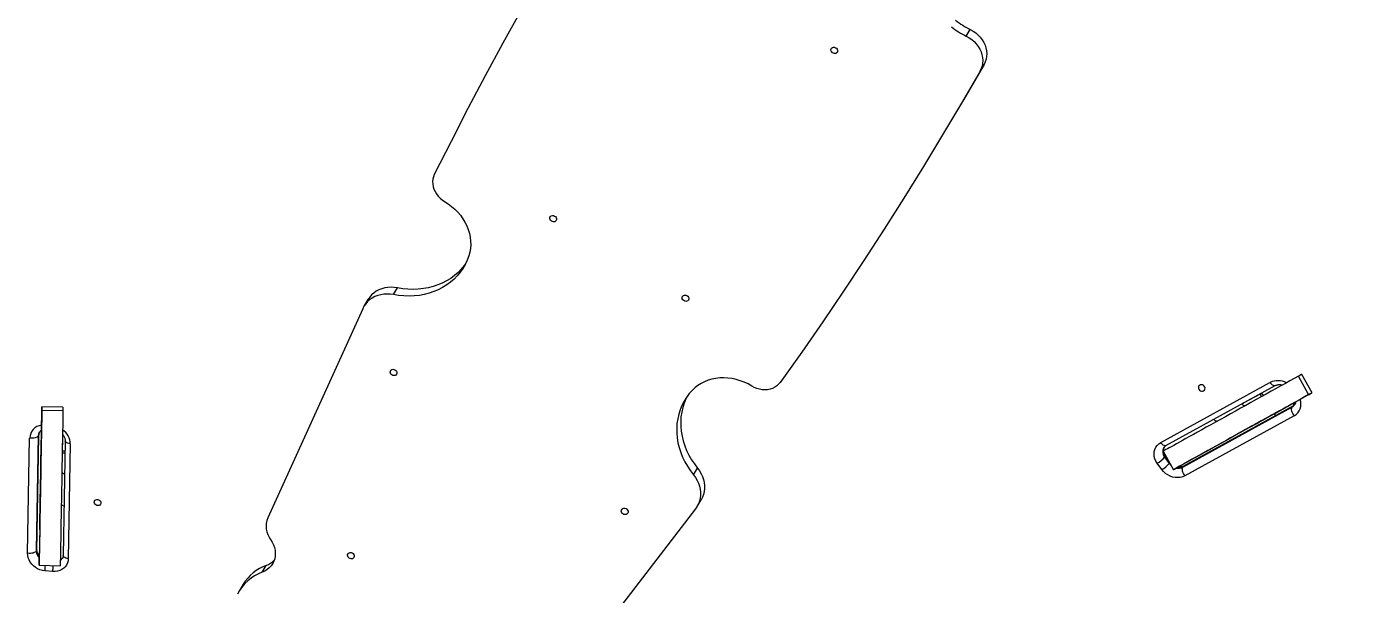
# Model space of a CAD drawing. Header units: millimetres. Extents: x -7098 to 6497, y -6127 to 5201.
# Drawn here: x -1908 to -568, y -789 to -225 of the extents above; entities that cross this region are included whole.
import ezdxf

# ---------------------------------------------------------------- set-up
doc = ezdxf.new("R2010")
doc.units = ezdxf.units.MM
doc.layers.add('DIKOM_ОБЪЕКТ', color=7, linetype='Continuous')
doc.layers.add('DIKOM_РАЗМЕР_ЗОНА', color=7, linetype='Continuous')
doc.styles.add('style1', font='arial.ttf', dxfattribs={"width": 0.8})
doc.dimstyles.new('1-50', dxfattribs={"dimtxt": 300, "dimasz": 200, "dimexe": 100, "dimexo": 0, "dimgap": 100, "dimtad": 1, "dimdec": 0, "dimtxsty": 'style1', "dimcen": 0, "dimclrd": 7, "dimclre": 7, "dimadec": 1, "dimazin": 2, "dimtfac": 1, "dimtdec": 0, "dimtmove": 1, "dimatfit": 3, "dimfxl": 0, "dimlwd": 25, "dimlwe": 18, "dimarcsym": 0})

# ---------------------------------------------------------------- blocks, each defined once
blk = doc.blocks.new('*D19')
at = {"layer": 'Defpoints', "color": 0, "transparency": 16777216}
for p in [(-3422.4, 1730.2), (4498.5, 1730.2), (-3422.4, -5447.2)]:
    blk.add_point(p, dxfattribs=at)
at = {"layer": 'DIKOM_РАЗМЕР_ЗОНА', "color": 7, "lineweight": 18, "transparency": 16777216}
for p, q in [((-3422.4, 1730.2), (-3422.4, -5547.2)), ((4498.5, 1730.2), (4498.5, -5547.2))]:
    blk.add_line(p, q, dxfattribs=at)
at = {"layer": 'DIKOM_РАЗМЕР_ЗОНА', "color": 7, "lineweight": 25, "transparency": 16777216}
blk.add_line((4298.5, -5447.2), (-3222.4, -5447.2), dxfattribs=at)
at = {"layer": 'DIKOM_РАЗМЕР_ЗОНА', "color": 7, "transparency": 16777216}
for points in [[(-3222.4, -5413.9), (-3222.4, -5480.6), (-3422.4, -5447.2)], [(4298.5, -5413.9), (4298.5, -5480.6), (4498.5, -5447.2)]]:
    blk.add_solid(points, dxfattribs=at)
at = {"layer": 'DIKOM_РАЗМЕР_ЗОНА', "color": 0, "transparency": 16777216, "insert": (538, -5194.1), "char_height": 300, "attachment_point": 5, "style": 'style1'}
blk.add_mtext('7900', dxfattribs=at)
blk = doc.blocks.new('*D20')
at = {"layer": 'Defpoints', "color": 0, "transparency": 16777216}
for p in [(-612, 3700.6), (-5926, -2746.5), (-167.8, -2746.5)]:
    blk.add_point(p, dxfattribs=at)
at = {"layer": 'DIKOM_РАЗМЕР_ЗОНА', "color": 7, "lineweight": 18, "transparency": 16777216}
for p, q in [((-612, 3700.6), (-6026, 3700.6)), ((-167.8, -2746.5), (-6026, -2746.5))]:
    blk.add_line(p, q, dxfattribs=at)
at = {"layer": 'DIKOM_РАЗМЕР_ЗОНА', "color": 7, "lineweight": 25, "transparency": 16777216}
blk.add_line((-5926, 3500.6), (-5926, -2546.5), dxfattribs=at)
at = {"layer": 'DIKOM_РАЗМЕР_ЗОНА', "color": 7, "transparency": 16777216}
for points in [[(-5959.3, 3500.6), (-5892.7, 3500.6), (-5926, 3700.6)], [(-5959.3, -2546.5), (-5892.7, -2546.5), (-5926, -2746.5)]]:
    blk.add_solid(points, dxfattribs=at)
at = {"layer": 'DIKOM_РАЗМЕР_ЗОНА', "color": 0, "transparency": 16777216, "insert": (-6179.2, 477), "char_height": 300, "attachment_point": 5, "rotation": 90, "style": 'style1'}
blk.add_mtext('6450', dxfattribs=at)
blk = doc.blocks.new('*D18')
at = {"layer": 'Defpoints', "color": 0, "transparency": 16777216}
for p in [(-621.7, 5200.6), (-6648, -4870.8), (-133.4, -4870.8)]:
    blk.add_point(p, dxfattribs=at)
at = {"layer": 'DIKOM_РАЗМЕР_ЗОНА', "color": 7, "lineweight": 18, "transparency": 16777216}
for p, q in [((-621.7, 5200.6), (-6748, 5200.6)), ((-133.4, -4870.8), (-6748, -4870.8))]:
    blk.add_line(p, q, dxfattribs=at)
at = {"layer": 'DIKOM_РАЗМЕР_ЗОНА', "color": 7, "lineweight": 25, "transparency": 16777216}
blk.add_line((-6648, 5000.6), (-6648, -4670.8), dxfattribs=at)
at = {"layer": 'DIKOM_РАЗМЕР_ЗОНА', "color": 7, "transparency": 16777216}
for points in [[(-6681.3, 5000.6), (-6614.7, 5000.6), (-6648, 5200.6)], [(-6681.3, -4670.8), (-6614.7, -4670.8), (-6648, -4870.8)]]:
    blk.add_solid(points, dxfattribs=at)
at = {"layer": 'DIKOM_РАЗМЕР_ЗОНА', "color": 0, "transparency": 16777216, "insert": (-6901.2, 458.3), "char_height": 300, "attachment_point": 5, "rotation": 90, "style": 'style1'}
blk.add_mtext('10100', dxfattribs=at)
blk = doc.blocks.new('*D17')
at = {"layer": 'Defpoints', "color": 0, "transparency": 16777216}
for p in [(-5422.4, 1752.1), (6497.5, 1509.8), (-5422.4, -6026.7)]:
    blk.add_point(p, dxfattribs=at)
at = {"layer": 'DIKOM_РАЗМЕР_ЗОНА', "color": 7, "lineweight": 18, "transparency": 16777216}
for p, q in [((-5422.4, 1752.1), (-5422.4, -6126.7)), ((6497.5, 1509.8), (6497.5, -6126.7))]:
    blk.add_line(p, q, dxfattribs=at)
at = {"layer": 'DIKOM_РАЗМЕР_ЗОНА', "color": 7, "lineweight": 25, "transparency": 16777216}
blk.add_line((6297.5, -6026.7), (-5222.4, -6026.7), dxfattribs=at)
at = {"layer": 'DIKOM_РАЗМЕР_ЗОНА', "color": 7, "transparency": 16777216}
for points in [[(-5222.4, -5993.4), (-5222.4, -6060.1), (-5422.4, -6026.7)], [(6297.5, -5993.4), (6297.5, -6060.1), (6497.5, -6026.7)]]:
    blk.add_solid(points, dxfattribs=at)
at = {"layer": 'DIKOM_РАЗМЕР_ЗОНА', "color": 0, "transparency": 16777216, "insert": (537.5, -5773.6), "char_height": 300, "attachment_point": 5, "style": 'style1'}
blk.add_mtext('11900', dxfattribs=at)

msp = doc.modelspace()

# ---------------------------------------------------------------- linework, layer by layer
at = {"layer": 'DIKOM_ОБЪЕКТ', "color": 7, "linetype": 'Continuous', "lineweight": 15}
for p, q in [((-972.9, -234.2), (-968.9, -227.5)), ((-959.1, -268.9), (-955.1, -262.2)), ((-998.2, -335.6), (-994.2, -328.9)), ((-1543, -491.3), (-1539, -484.6)), ((-1573.6, -505.3), (-1668.1, -713.4)), ((-1568.4, -496.2), (-1572.4, -502.9)), ((-632.1, -590.8), (-642.2, -572.4)), ((-628.7, -589), (-638.9, -570.6)), ((-779.3, -638.5), (-670.6, -578.8)), ((-774.1, -641.5), (-665.3, -581.8)), ((-677.1, -591.8), (-678.6, -589.2)), ((-1871.9, -603.2), (-1892.9, -602.9)), ((-648.5, -602.8), (-757.2, -662.5)), ((-647.8, -602.2), (-756.6, -661.9)), ((-680.4, -590.2), (-696.6, -599.1)), ((-678.9, -592.8), (-680.4, -590.2)), ((-666.1, -609.8), (-647.7, -599.6)), ((-645, -598), (-651.4, -601.5)), ((-651.4, -601.5), (-651.4, -601.5)), ((-649.1, -600.3), (-633.1, -591.4)), ((-648.5, -602.8), (-648.7, -603.2)), ((-647.7, -599.6), (-645.1, -598.2)), ((-647.7, -599.6), (-647.7, -599.6)), ((-1893.3, -625.6), (-1893, -607.9)), ((-1872, -607), (-1893, -606.7)), ((-757.5, -663), (-648.7, -603.2)), ((-646.6, -611.9), (-755.3, -671.6)), ((-666.1, -609.8), (-666.1, -609.8)), ((-1893.3, -626.1), (-1893.4, -628.5)), ((-1907.1, -748.6), (-1905.1, -634)), ((-1896.4, -631.9), (-1898.4, -746.5)), ((-1898.2, -746), (-1896.2, -631.4)), ((-1897.9, -745.2), (-1895.9, -630.6)), ((-1896.2, -631.4), (-1896.4, -631.9)), ((-1872.3, -630.3), (-1872.6, -646.9)), ((-1869.7, -636.6), (-1871.7, -750.7)), ((-1864.6, -639.8), (-1866.6, -754)), ((-1869.9, -647), (-1872.7, -646.9)), ((-1869.9, -649), (-1872.7, -649)), ((-776.9, -647.1), (-766.7, -665.5)), ((-775.2, -652.6), (-775.5, -653)), ((-775.5, -653), (-770.9, -659.3)), ((-770.7, -658.9), (-775.2, -652.6)), ((-772.7, -654.6), (-775, -651.5)), ((-1244.4, -670.7), (-1240.4, -664)), ((-778.2, -665.4), (-782.8, -659.1)), ((-770.7, -658.9), (-770.9, -659.3)), ((-770.7, -658.9), (-770.5, -658.6)), ((-769.7, -660), (-770.7, -658.9)), ((-763.1, -663.5), (-760.5, -662)), ((-757.2, -662.5), (-757.5, -663)), ((-1240.8, -702.1), (-1236.8, -695.4)), ((-1873.5, -700.4), (-1873.6, -700.4)), ((-1873.5, -699.8), (-1873.5, -700.4)), ((-1873.5, -700.4), (-1873.1, -700.4)), ((-1242.3, -704.3), (-1381.7, -885.5)), ((-1898.4, -746.5), (-1898.2, -746)), ((-1895.7, -760.6), (-1874.7, -761)), ((-1895.6, -756.5), (-1895.5, -752.5)), ((-1673.6, -767.4), (-1669.6, -760.8)), ((-1882.2, -766.8), (-1890, -766.1)), ((-1692.6, -779.5), (-1696.6, -786.2))]:
    msp.add_line(p, q, dxfattribs=at)
at = {"layer": 'DIKOM_ОБЪЕКТ', "color": 7, "linetype": 'Continuous', "lineweight": 15, "flags": 128}
for points in [[(-1322.1, -50.8), (-1341.6, -82), (-1360.7, -113.5), (-1379.5, -145.1), (-1398.1, -177), (-1416.2, -209), (-1434.1, -241.2), (-1451.6, -273.6), (-1468.8, -306.2), (-1485.7, -338.9), (-1502.3, -371.8)], [(-968.9, -227.5), (-966.1, -229.1), (-963.5, -230.9), (-961.1, -233), (-958.9, -235.3), (-957.1, -237.7), (-955.5, -240.4), (-954.2, -243.1), (-953.3, -245.9), (-952.7, -248.8), (-952.5, -251.6), (-952.6, -254.4), (-953.1, -257.1), (-954, -259.8), (-955.1, -262.2)], [(-972.9, -234.2), (-970.1, -235.7), (-967.5, -237.5), (-965.1, -239.6), (-962.9, -241.9), (-961.1, -244.4), (-959.5, -247), (-958.2, -249.7), (-957.3, -252.6), (-956.7, -255.4), (-956.5, -258.3), (-956.6, -261.1), (-957.1, -263.8), (-958, -266.4), (-959.1, -268.9)], [(-1101.2, -250.1), (-1101.9, -250.8), (-1102.8, -251.3), (-1103.9, -251.4), (-1105, -251.2), (-1106, -250.7), (-1106.8, -249.9), (-1107.4, -249), (-1107.6, -247.9), (-1107.4, -246.9), (-1106.9, -246.1), (-1106.1, -245.5), (-1105.1, -245.2), (-1104, -245.2), (-1102.9, -245.6), (-1102, -246.2), (-1101.3, -247.1), (-1100.9, -248.1), (-1100.9, -249.2), (-1101.2, -250.1)], [(-955.1, -262.2), (-973.6, -294.1), (-992.4, -325.8), (-994.2, -328.9)], [(-959.1, -268.9), (-977.6, -300.7), (-996.4, -332.4), (-1015.5, -363.9), (-1034.9, -395.2), (-1054.6, -426.3), (-1074.7, -457.2), (-1095, -487.9), (-1115.7, -518.3), (-1136.7, -548.6), (-1158, -578.7)], [(-1502.3, -371.8), (-1503.2, -374.1), (-1503.7, -376.4), (-1504, -378.9), (-1503.9, -381.4), (-1503.5, -383.9), (-1502.7, -386.4), (-1501.6, -388.8), (-1500.2, -391.1), (-1498.6, -393.3), (-1496.6, -395.3), (-1494.5, -397.1), (-1492.1, -398.6)], [(-1492.1, -398.6), (-1488.6, -400.9), (-1485.2, -403.5), (-1482, -406.2), (-1479, -409.2), (-1476.4, -412.4), (-1473.9, -415.8), (-1471.8, -419.3), (-1470, -422.9), (-1468.6, -426.6), (-1467.4, -430.4), (-1466.6, -434.2), (-1466.2, -438), (-1466.1, -441.7), (-1466.4, -445.5), (-1467, -449.1), (-1467.9, -452.7)], [(-1381, -417.6), (-1381.6, -418.3), (-1382.5, -418.8), (-1383.6, -418.9), (-1384.7, -418.7), (-1385.7, -418.2), (-1386.6, -417.4), (-1387.1, -416.5), (-1387.3, -415.4), (-1387.2, -414.4), (-1386.7, -413.6), (-1385.9, -413), (-1384.8, -412.7), (-1383.7, -412.7), (-1382.7, -413.1), (-1381.7, -413.7), (-1381, -414.6), (-1380.6, -415.6), (-1380.6, -416.7), (-1381, -417.6)], [(-1467.9, -452.7), (-1469.6, -457), (-1471.5, -461.2), (-1473.9, -465.2), (-1476.5, -469), (-1479.5, -472.6), (-1482.7, -475.9), (-1486.2, -478.9), (-1490, -481.7), (-1494.1, -484.2), (-1498.4, -486.4), (-1502.8, -488.3), (-1507.5, -489.9), (-1512.3, -491.1), (-1517.2, -492), (-1522.3, -492.5), (-1527.4, -492.7), (-1532.6, -492.6), (-1537.8, -492.1), (-1543, -491.3)], [(-1471.2, -460.6), (-1472.5, -462.3), (-1475.5, -465.9), (-1478.7, -469.2), (-1482.2, -472.3), (-1486, -475.1), (-1490.1, -477.6), (-1494.4, -479.8), (-1498.8, -481.7), (-1503.5, -483.2), (-1508.3, -484.4), (-1513.2, -485.3), (-1518.3, -485.9), (-1523.4, -486.1), (-1528.6, -485.9), (-1533.8, -485.5), (-1539, -484.6)], [(-1543, -491.3), (-1546.2, -490.8), (-1549.4, -490.7), (-1552.6, -490.9), (-1555.7, -491.4), (-1558.6, -492.2), (-1561.4, -493.3), (-1564.1, -494.7), (-1566.5, -496.3), (-1568.7, -498.2), (-1570.6, -500.4), (-1572.3, -502.7), (-1573.6, -505.3)], [(-1539, -484.6), (-1542.2, -484.2), (-1545.4, -484), (-1548.6, -484.2), (-1551.7, -484.7), (-1554.6, -485.5), (-1557.4, -486.6), (-1560.1, -488), (-1562.5, -489.7), (-1564.7, -491.6), (-1566.6, -493.7), (-1568.3, -496.1), (-1568.4, -496.2)], [(-1249.4, -496.7), (-1250, -497.4), (-1250.9, -497.9), (-1252, -498), (-1253.1, -497.8), (-1254.1, -497.3), (-1255, -496.5), (-1255.5, -495.5), (-1255.7, -494.5), (-1255.6, -493.5), (-1255.1, -492.7), (-1254.3, -492), (-1253.3, -491.7), (-1252.1, -491.8), (-1251.1, -492.1), (-1250.1, -492.8), (-1249.4, -493.7), (-1249, -494.7), (-1249, -495.7), (-1249.4, -496.7)], [(-1539.8, -570.5), (-1540.5, -571.3), (-1541.4, -571.7), (-1542.5, -571.9), (-1543.6, -571.7), (-1544.6, -571.1), (-1545.5, -570.4), (-1546, -569.4), (-1546.2, -568.4), (-1546, -567.4), (-1545.5, -566.5), (-1544.7, -565.9), (-1543.7, -565.6), (-1542.6, -565.7), (-1541.5, -566), (-1540.6, -566.7), (-1539.9, -567.6), (-1539.5, -568.6), (-1539.5, -569.6), (-1539.8, -570.5)], [(-1186.4, -582.3), (-1190.1, -580.2), (-1193.9, -578.4), (-1197.9, -576.9), (-1201.9, -575.7), (-1206, -574.9), (-1210.1, -574.3), (-1214.2, -574.1), (-1218.2, -574.2), (-1222.2, -574.6), (-1226, -575.4), (-1229.8, -576.5), (-1233.3, -577.9), (-1236.7, -579.6), (-1239.9, -581.6), (-1242.8, -583.8), (-1245.5, -586.3)], [(-642.2, -572.4), (-646.4, -574.7), (-650.7, -577.1), (-655.1, -579.6), (-659.8, -582.1), (-664.5, -584.8), (-669.4, -587.5), (-674.3, -590.2), (-679.4, -593), (-684.4, -595.8), (-689.6, -598.7), (-694.7, -601.5), (-699.8, -604.4), (-705, -607.2), (-710, -610), (-715, -612.8), (-720, -615.5), (-724.8, -618.2), (-729.5, -620.8), (-734.1, -623.3), (-738.5, -625.8), (-742.7, -628.1), (-746.8, -630.4), (-750.6, -632.5), (-754.3, -634.5), (-757.7, -636.4), (-760.8, -638.2), (-763.7, -639.8), (-766.4, -641.3), (-768.8, -642.6), (-770.8, -643.7), (-772.6, -644.7), (-774.1, -645.5), (-775.3, -646.2), (-776.1, -646.6), (-776.7, -647), (-776.9, -647.1), (-776.9, -647.1)], [(-638.9, -570.6), (-639, -570.6), (-639.4, -570.8), (-640, -571.2), (-641, -571.8), (-642.2, -572.4)], [(-1245.5, -586.3), (-1248.6, -589.8), (-1251.3, -593.5), (-1253.8, -597.4), (-1255.9, -601.5), (-1257.6, -605.8), (-1259, -610.3), (-1260.1, -614.8), (-1260.8, -619.5), (-1261.1, -624.2), (-1261, -629), (-1260.6, -633.9), (-1259.8, -638.7), (-1258.6, -643.5), (-1257.1, -648.3), (-1255.2, -653), (-1253, -657.6), (-1250.4, -662.1), (-1247.5, -666.5), (-1244.4, -670.7)], [(-1158, -578.7), (-1159.6, -580.5), (-1161.4, -582.2), (-1163.4, -583.5), (-1165.7, -584.6), (-1168.1, -585.4), (-1170.6, -585.9), (-1173.3, -586.1), (-1176, -585.9), (-1178.7, -585.5), (-1181.4, -584.7), (-1183.9, -583.7), (-1186.4, -582.3)], [(-741.6, -582.4), (-741.9, -583.3), (-741.9, -584.3), (-741.5, -585.3), (-740.8, -586.2), (-739.9, -586.9), (-738.8, -587.2), (-737.7, -587.3), (-736.7, -587), (-735.9, -586.4), (-735.4, -585.5), (-735.2, -584.5), (-735.4, -583.5), (-736, -582.5), (-736.8, -581.7), (-737.8, -581.2), (-738.9, -581), (-740, -581.2), (-740.9, -581.6), (-741.6, -582.4)], [(-680.4, -590.2), (-679.5, -589.7), (-678.9, -589.3), (-678.6, -589.2), (-678.6, -589.2)], [(-665.3, -581.8), (-665.7, -581.9), (-666.4, -582), (-667.2, -581.8), (-668, -581.3), (-668.9, -580.6), (-669.7, -579.8), (-670.6, -578.8)], [(-633.1, -591.4), (-631.7, -590.6), (-630.6, -590), (-629.7, -589.5), (-629.1, -589.1), (-628.8, -589), (-628.8, -589), (-629.2, -589.2), (-629.9, -589.6), (-630.8, -590.1), (-632.1, -590.8)], [(-1893, -607.9), (-1893, -606.3), (-1893, -605), (-1892.9, -603.9), (-1892.9, -603.2), (-1892.9, -602.9), (-1892.9, -602.9), (-1892.9, -603.4), (-1892.9, -604.2), (-1893, -605.3), (-1893, -606.7)], [(-1250.9, -593), (-1251.9, -594.9), (-1253.6, -599.2), (-1255, -603.6), (-1256.1, -608.2), (-1256.8, -612.8), (-1257.1, -617.6), (-1257, -622.4), (-1256.6, -627.2), (-1255.8, -632.1), (-1254.6, -636.9), (-1253.1, -641.6), (-1251.2, -646.4), (-1249, -651), (-1246.4, -655.5), (-1243.5, -659.8), (-1240.4, -664)], [(-632.1, -590.8), (-636.2, -593.1), (-640.5, -595.5), (-645, -598), (-649.6, -600.5), (-654.3, -603.1), (-659.2, -605.8), (-664.2, -608.6), (-669.2, -611.4), (-674.3, -614.2), (-679.4, -617), (-684.5, -619.9), (-689.7, -622.7), (-694.8, -625.6), (-699.8, -628.4), (-704.8, -631.1), (-709.8, -633.9), (-714.6, -636.6), (-719.3, -639.2), (-723.9, -641.7), (-728.3, -644.1), (-732.5, -646.5), (-736.6, -648.7), (-740.5, -650.9), (-744.1, -652.9), (-747.5, -654.8), (-750.7, -656.5), (-753.6, -658.2), (-756.2, -659.6), (-758.6, -660.9), (-760.6, -662.1), (-762.4, -663.1), (-763.9, -663.9), (-765.1, -664.5), (-765.9, -665), (-766.5, -665.3), (-766.7, -665.4), (-766.6, -665.4), (-766.2, -665.2), (-765.5, -664.8), (-764.5, -664.2), (-763.1, -663.5)], [(-644.9, -598), (-645, -598), (-647, -599.1), (-649.2, -600.3), (-651.7, -601.8), (-654.6, -603.3), (-657.8, -605.1), (-661.2, -607), (-665, -609.1), (-669.1, -611.3), (-673.4, -613.8), (-678.1, -616.4), (-683.1, -619.1), (-688.3, -622), (-693.9, -625.1), (-699.7, -628.3), (-705.9, -631.7), (-712.3, -635.3), (-719, -639), (-726, -642.9), (-733.2, -646.9), (-740.8, -651.1), (-748.6, -655.4), (-756.7, -659.9), (-761.9, -662.8)], [(-695.1, -601.8), (-695.5, -601.9), (-695.9, -601.9), (-696.4, -601.8), (-696.9, -601.5), (-697.4, -601.2), (-697.9, -600.8), (-698.4, -600.2), (-698.6, -600)], [(-649.1, -600.3), (-650.3, -600.9), (-651.3, -601.5), (-652, -601.9), (-652.5, -602.1), (-652.6, -602.2), (-652.5, -602.1), (-652.1, -601.9), (-651.4, -601.5)], [(-648.5, -602.8), (-648, -602.3), (-647.8, -602.2)], [(-646.8, -601.2), (-646.9, -601.1), (-647.3, -600.3), (-647.6, -599.8), (-647.7, -599.6)], [(-646.8, -601.2), (-646.9, -601.1), (-647.3, -600.3), (-647.6, -599.8), (-647.7, -599.6)], [(-1893, -606.7), (-1893.1, -611.4), (-1893.1, -616.3), (-1893.2, -621.4), (-1893.3, -626.7), (-1893.4, -632.1), (-1893.5, -637.7), (-1893.6, -643.4), (-1893.7, -649.1), (-1893.8, -654.9), (-1893.9, -660.8), (-1894, -666.6), (-1894.1, -672.5), (-1894.2, -678.4), (-1894.3, -684.1), (-1894.4, -689.9), (-1894.5, -695.5), (-1894.6, -701), (-1894.7, -706.4), (-1894.8, -711.6), (-1894.9, -716.7), (-1895, -721.5), (-1895.1, -726.2), (-1895.1, -730.6), (-1895.2, -734.7), (-1895.3, -738.6), (-1895.3, -742.2), (-1895.4, -745.6), (-1895.5, -748.6), (-1895.5, -751.3), (-1895.5, -753.7), (-1895.6, -755.7), (-1895.6, -757.4), (-1895.6, -758.7), (-1895.7, -759.7), (-1895.7, -760.3), (-1895.7, -760.6), (-1895.7, -760.5), (-1895.7, -760), (-1895.6, -759.2), (-1895.6, -758), (-1895.6, -756.5)], [(-1872, -607), (-1872.1, -611.7), (-1872.2, -616.7), (-1872.2, -621.8), (-1872.3, -627.1), (-1872.4, -632.5), (-1872.5, -638.1), (-1872.6, -643.7), (-1872.7, -649.5), (-1872.8, -655.3), (-1872.9, -661.1), (-1873, -667), (-1873.1, -672.9), (-1873.2, -678.7), (-1873.3, -684.5), (-1873.4, -690.2), (-1873.5, -695.9), (-1873.6, -701.4), (-1873.7, -706.8), (-1873.8, -712), (-1873.9, -717), (-1874, -721.9), (-1874.1, -726.5), (-1874.1, -730.9), (-1874.2, -735.1), (-1874.3, -739), (-1874.3, -742.6), (-1874.4, -745.9), (-1874.5, -749), (-1874.5, -751.7), (-1874.5, -754), (-1874.6, -756.1), (-1874.6, -757.8), (-1874.6, -759.1), (-1874.7, -760.1), (-1874.7, -760.7), (-1874.7, -761), (-1874.7, -761)], [(-1871.9, -603.2), (-1871.9, -603.3), (-1871.9, -603.7), (-1871.9, -604.5), (-1872, -605.6), (-1872, -607)], [(-723, -617.2), (-723.4, -617.3), (-723.8, -617.4), (-724.3, -617.2), (-724.8, -617), (-725.3, -616.7), (-725.8, -616.2), (-726.3, -615.7), (-726.5, -615.4)], [(-665.1, -611.6), (-665.3, -611.3), (-665.7, -610.5), (-666, -610), (-666.1, -609.8)], [(-666.1, -609.8), (-666, -610), (-665.8, -610.5), (-665.3, -611.3), (-665.1, -611.7)], [(-646.6, -611.9), (-647.3, -610.7), (-648, -609.5), (-648.5, -608.3), (-648.9, -607.1), (-649.1, -605.9), (-649.1, -604.8), (-649, -604), (-648.7, -603.2)], [(-1895, -725), (-1895, -724.8), (-1895, -724.3), (-1895, -723.4), (-1895, -722.1), (-1895, -720.5), (-1894.9, -718.6), (-1894.9, -716.3), (-1894.8, -713.7), (-1894.8, -710.8), (-1894.7, -707.6), (-1894.7, -704.1), (-1894.6, -700.2), (-1894.5, -696.2), (-1894.5, -691.9), (-1894.4, -687.3), (-1894.3, -682.5), (-1894.2, -677.6), (-1894.1, -672.4), (-1894, -667.1), (-1893.9, -661.6), (-1893.8, -656.1), (-1893.7, -650.4), (-1893.6, -644.7), (-1893.5, -638.8), (-1893.4, -633), (-1893.3, -627.2), (-1893.3, -626.1)], [(-1893.3, -625.6), (-1893.3, -626.9), (-1893.4, -627.9), (-1893.4, -628.8), (-1893.4, -629.3), (-1893.4, -629.6), (-1893.4, -629.5), (-1893.4, -629.1), (-1893.4, -628.5)], [(-680.5, -617.6), (-680.6, -617.7), (-681.1, -618), (-681.8, -618.4), (-682.8, -618.9), (-683.8, -619.5), (-684.7, -620), (-685.6, -620.5), (-686.2, -620.8), (-686.5, -621), (-686.5, -621), (-686.2, -620.8), (-685.6, -620.5), (-684.7, -620), (-683.8, -619.5), (-682.8, -618.9), (-681.8, -618.4), (-681.1, -618), (-680.6, -617.7), (-680.5, -617.6)], [(-1896.4, -631.9), (-1896.9, -632.5), (-1897.7, -633), (-1898.6, -633.5), (-1899.7, -633.8), (-1901, -634), (-1902.3, -634.2), (-1903.7, -634.2), (-1905.1, -634)], [(-1895.9, -630.6), (-1895.9, -630.8), (-1896.2, -631.4)], [(-1864.6, -639.8), (-1865.9, -639.5), (-1867, -639.2), (-1868, -638.7), (-1868.8, -638.2), (-1869.4, -637.6), (-1869.7, -637), (-1869.7, -636.6)], [(-782.8, -659.1), (-784.2, -656.9), (-785.2, -654.6), (-785.8, -652.3), (-786, -649.9), (-785.8, -647.5), (-785.2, -645.3), (-784.2, -643.2), (-782.9, -641.4), (-781.3, -639.8), (-779.3, -638.5)], [(-774.1, -641.5), (-774.5, -641.7), (-775.2, -641.7), (-775.9, -641.5), (-776.8, -641), (-777.6, -640.4), (-778.5, -639.5), (-779.3, -638.5)], [(-1893.7, -646.3), (-1893.7, -646.5), (-1893.7, -647.1), (-1893.7, -647.9), (-1893.7, -649), (-1893.7, -650.1), (-1893.8, -651.2), (-1893.8, -652.2), (-1893.8, -652.9), (-1893.8, -653.3), (-1893.8, -653.3), (-1893.8, -652.9), (-1893.8, -652.2), (-1893.8, -651.2), (-1893.7, -650.1), (-1893.7, -649), (-1893.7, -647.9), (-1893.7, -647.1), (-1893.7, -646.5), (-1893.7, -646.3)], [(-1893.7, -646.5), (-1893.7, -646.7), (-1893.7, -647.2), (-1893.7, -648.1), (-1893.7, -649.1), (-1893.7, -650.3), (-1893.8, -651.4), (-1893.8, -652.4), (-1893.8, -653.1), (-1893.8, -653.4), (-1893.8, -653.4), (-1893.8, -653.1), (-1893.8, -652.4), (-1893.8, -651.4), (-1893.7, -650.3), (-1893.7, -649.1), (-1893.7, -648.1), (-1893.7, -647.2), (-1893.7, -646.7), (-1893.7, -646.5)], [(-1893.9, -662), (-1893.9, -662.2), (-1894, -662.7), (-1894, -663.5), (-1894, -664.6), (-1894, -665.8), (-1894, -666.9), (-1894, -667.8), (-1894.1, -668.5), (-1894.1, -668.9), (-1894.1, -668.9), (-1894.1, -668.5), (-1894, -667.8), (-1894, -666.9), (-1894, -665.8), (-1894, -664.6), (-1894, -663.5), (-1894, -662.7), (-1893.9, -662.2), (-1893.9, -662)], [(-1873, -667.5), (-1873, -667.9), (-1872.8, -668.2), (-1872.5, -668.6), (-1872, -668.9), (-1871.5, -669.2), (-1870.9, -669.5), (-1870.3, -669.6)], [(-1240.4, -664), (-1238.5, -666.7), (-1236.8, -669.5), (-1235.5, -672.3), (-1234.5, -675.3), (-1233.8, -678.3), (-1233.4, -681.3), (-1233.4, -684.3), (-1233.8, -687.2), (-1234.4, -690), (-1235.4, -692.7), (-1236.7, -695.3), (-1236.8, -695.4)], [(-755.3, -671.6), (-757.5, -672.5), (-759.9, -673.2), (-762.4, -673.4), (-765, -673.3), (-767.5, -672.8), (-770, -671.9), (-772.4, -670.7), (-774.6, -669.2), (-776.6, -667.4), (-778.2, -665.4)], [(-770.9, -659.3), (-769.7, -660.8), (-768.9, -661.5)], [(-761.8, -662.7), (-761.1, -662.4), (-760.2, -661.9), (-759.6, -661.5), (-759.4, -661.4), (-759.4, -661.4), (-759.8, -661.6), (-760.5, -662)], [(-755.3, -671.6), (-756.1, -670.4), (-756.7, -669.2), (-757.2, -668), (-757.6, -666.8), (-757.8, -665.6), (-757.9, -664.6), (-757.8, -663.7), (-757.5, -663)], [(-757.2, -662.5), (-756.8, -662), (-756.6, -661.9)], [(-1244.4, -670.7), (-1242.5, -673.3), (-1240.8, -676.1), (-1239.5, -679), (-1238.5, -681.9), (-1237.8, -684.9), (-1237.4, -687.9), (-1237.4, -690.9), (-1237.8, -693.8), (-1238.4, -696.7), (-1239.4, -699.4), (-1240.7, -701.9), (-1242.3, -704.3)], [(-1834.4, -699.9), (-1835.1, -700.6), (-1836, -701.1), (-1837, -701.2), (-1838.2, -701), (-1839.2, -700.5), (-1840, -699.7), (-1840.6, -698.7), (-1840.8, -697.7), (-1840.6, -696.7), (-1840.1, -695.9), (-1839.3, -695.3), (-1838.3, -695), (-1837.2, -695), (-1836.1, -695.4), (-1835.2, -696), (-1834.5, -696.9), (-1834.1, -697.9), (-1834.1, -699), (-1834.4, -699.9)], [(-1873.6, -699.4), (-1873.5, -699.7), (-1873.3, -700.1), (-1873, -700.5), (-1872.6, -700.8), (-1872, -701.1), (-1871.4, -701.3), (-1870.8, -701.5)], [(-1309.8, -708.8), (-1310.5, -709.5), (-1311.4, -709.9), (-1312.5, -710.1), (-1313.6, -709.9), (-1314.6, -709.4), (-1315.4, -708.6), (-1316, -707.6), (-1316.2, -706.6), (-1316, -705.6), (-1315.5, -704.8), (-1314.7, -704.1), (-1313.7, -703.8), (-1312.6, -703.9), (-1311.5, -704.2), (-1310.6, -704.9), (-1309.9, -705.8), (-1309.5, -706.8), (-1309.5, -707.8), (-1309.8, -708.8)], [(-1895, -725), (-1895, -725.2), (-1895.1, -725.7), (-1895.1, -726.6), (-1895.1, -727.9), (-1895.1, -729.5), (-1895.2, -731.5), (-1895.2, -733.8), (-1895.2, -736.5), (-1895.3, -739.6), (-1895.4, -743), (-1895.4, -746.7), (-1895.5, -750.9), (-1895.5, -751.2)], [(-1665.2, -735), (-1663.6, -737.5), (-1662.3, -740.2), (-1661.4, -742.9), (-1660.8, -745.7), (-1660.6, -748.5), (-1660.7, -751.3), (-1661.2, -754), (-1662, -756.5), (-1663.2, -758.9), (-1664.7, -761.1), (-1666.6, -763.1), (-1668.7, -764.8), (-1671, -766.3), (-1673.6, -767.4)], [(-1898.4, -746.5), (-1898.9, -747.1), (-1899.7, -747.6), (-1900.6, -748), (-1901.7, -748.4), (-1903, -748.6), (-1904.3, -748.8), (-1905.7, -748.8), (-1907.1, -748.6)], [(-1890, -766.1), (-1892.4, -765.7), (-1894.8, -765), (-1897.1, -764), (-1899.2, -762.7), (-1901.2, -761.2), (-1902.9, -759.4), (-1904.4, -757.4), (-1905.6, -755.3), (-1906.4, -753.1), (-1906.9, -750.9), (-1907.1, -748.6)], [(-1897.9, -745.2), (-1897.9, -745.4), (-1898.2, -746)], [(-1582.3, -752.8), (-1583, -753.5), (-1583.9, -754), (-1585, -754.1), (-1586.1, -753.9), (-1587.1, -753.4), (-1588, -752.6), (-1588.5, -751.6), (-1588.7, -750.6), (-1588.6, -749.6), (-1588, -748.8), (-1587.2, -748.1), (-1586.2, -747.8), (-1585.1, -747.9), (-1584.1, -748.2), (-1583.1, -748.9), (-1582.4, -749.8), (-1582, -750.8), (-1582, -751.8), (-1582.3, -752.8)], [(-1866.6, -754), (-1866.8, -756.2), (-1867.4, -758.3), (-1868.3, -760.3), (-1869.6, -762.1), (-1871.2, -763.6), (-1873.1, -764.9), (-1875.1, -765.9), (-1877.4, -766.5), (-1879.8, -766.8), (-1882.2, -766.8)], [(-1866.6, -754), (-1867.8, -753.7), (-1869, -753.4), (-1870, -752.9), (-1870.8, -752.4), (-1871.3, -751.8), (-1871.6, -751.2), (-1871.7, -750.7)]]:
    msp.add_lwpolyline(points, dxfattribs=at)
at = {"layer": 'DIKOM_ОБЪЕКТ', "color": 7, "linetype": 'Continuous', "lineweight": 15}
for centre, radius, start, end in [((-933.1, -154), 89.5, 232.4784, 243.6248), ((-929.1, -147.3), 89.5, 232.4808, 243.6224), ((-662.8, -594.4), 17.5, 61.0235, 116.289), ((-696.8, -598.6), 0.553, 255.2663, 296.2461), ((-652.3, -596.6), 7.54, 298.385, 328.231), ((-652, -596.2), 7.54, 298.3867, 328.7345), ((-653, -600.4), 13.2, 299.2891, 21.2116), ((-1891.8, -634.4), 13.2, 96.0564, 178.2851), ((-1888.9, -632), 7.53, 149.1703, 179.3873), ((-1888.6, -631.5), 7.53, 149.3202, 179.3867), ((-1881.7, -640.1), 17.1, 0.924, 56.7546), ((-793.1, -639.3), 22.3, 297.5231, 322.13), ((-768.9, -647.7), 8.51, 150.6186, 218.5682), ((-768.6, -647.3), 8.52, 151.0999, 218.5593), ((-776, -651.9), 1.05, 315.1362, 20.8738), ((-788.6, -645.6), 22.3, 297.5249, 322.1304), ((-761.9, -654.5), 9.58, 258.4163, 297.5641), ((-761.6, -654.1), 9.52, 260.726, 297.6418), ((-1647.9, -721.7), 21.8, 157.5995, 217.481), ((-1888.7, -746.4), 9.73, 180.4175, 225.4025), ((-1888.5, -746), 9.68, 180.3611, 223.3775), ((-2314.7, -744.7), 419.3, 358.9295, 359.0755), ((-1864.2, -765.1), 25.8, 170.2403, 182.2991), ((-1856.6, -765.8), 25.6, 168.9748, 182.3419), ((-1878.7, -749.3), 7.5, 303.0519, 329.0324), ((-1878.9, -749.8), 7.48, 305.4221, 329.0775), ((-1654.4, -802.8), 44.7, 109.7875, 148.5959), ((-1676.6, -741.6), 20.4, 290.0769, 316.9516), ((-1658.5, -809.3), 44.5, 109.7381, 153.146)]:
    msp.add_arc(centre, radius, start, end, dxfattribs=at)
for points, knots in [([(-665.3, -581.8), (-665.2, -581.7), (-664.6, -581.4), (-663.5, -581.1), (-662, -580.8), (-660.4, -580.8), (-659.1, -581), (-658.4, -581.2), (-658.2, -581.3)], [0, 0, 0, 0, 0.089225, 0.308294, 0.519635, 0.724802, 0.926622, 1, 1, 1, 1]), ([(-645.6, -600.1), (-645.8, -600.4), (-646.2, -601), (-647, -601.7), (-647.6, -602), (-647.8, -602.2)], [0, 0, 0, 0, 0.38869, 0.77722, 1, 1, 1, 1]), ([(-645.1, -598.1), (-645.1, -598.1), (-645.1, -598.5), (-645.3, -599.3), (-645.6, -600.1), (-645.9, -600.5), (-645.9, -600.5)], [0, 0, 0, 0, 0.014843, 0.45575, 0.926129, 1, 1, 1, 1]), ([(-1895.9, -630.6), (-1895.9, -630.4), (-1895.9, -629.8), (-1895.7, -628.9), (-1895.4, -628.1), (-1895.1, -627.7), (-1895.1, -627.7)], [0, 0, 0, 0, 0.156695, 0.551611, 0.964139, 1, 1, 1, 1]), ([(-1895.4, -628.1), (-1895.1, -627.8), (-1894.7, -627.2), (-1894, -626.5), (-1893.5, -626.2), (-1893.3, -626.1)], [0, 0, 0, 0, 0.426411, 0.843095, 1, 1, 1, 1]), ([(-1872.4, -630.2), (-1872.2, -630.4), (-1871.7, -630.9), (-1871, -632), (-1870.3, -633.4), (-1869.9, -634.7), (-1869.7, -635.8), (-1869.7, -636.4), (-1869.7, -636.6)], [0, 0, 0, 0, 0.07778, 0.282686, 0.488339, 0.695945, 0.907488, 1, 1, 1, 1]), ([(-776.3, -643.6), (-776.1, -643.3), (-775.6, -642.7), (-774.9, -642), (-774.3, -641.6), (-774.1, -641.5)], [0, 0, 0, 0, 0.378673, 0.773552, 1, 1, 1, 1]), ([(-776.8, -647), (-776.8, -647), (-776.9, -646.4), (-776.8, -645.6), (-776.7, -644.4), (-776.3, -643.8), (-776.2, -643.5)], [0, 0, 0, 0, 0.043961, 0.365957, 0.703554, 1, 1, 1, 1]), ([(-775, -651.5), (-775.1, -651.3), (-775.6, -650.6), (-776.2, -649.5), (-776.6, -648.3), (-776.7, -647.6), (-776.7, -647.4)], [0, 0, 0, 0, 0.147635, 0.474154, 0.802773, 1, 1, 1, 1]), ([(-756.6, -661.9), (-756.7, -662), (-757.3, -662.3), (-758.4, -662.6), (-759.9, -662.9), (-761.1, -662.9), (-761.7, -662.8), (-761.9, -662.8)], [0, 0, 0, 0, 0.11544, 0.398777, 0.672138, 0.937498, 1, 1, 1, 1]), ([(-1895.4, -751.4), (-1895.7, -751), (-1896.4, -750.2), (-1897.1, -748.9), (-1897.6, -747.5), (-1897.9, -746.3), (-1897.9, -745.5), (-1897.9, -745.2)], [0, 0, 0, 0, 0.189475, 0.399028, 0.610044, 0.824195, 1, 1, 1, 1]), ([(-812.1, -1022.8), (-809.3, -1021.2), (-801.4, -1016.7), (-788.5, -1008.9), (-773.3, -999.5), (-758.3, -989.9), (-743.5, -980), (-728.8, -969.9), (-714.4, -959.6), (-700.3, -949), (-686.3, -938.2), (-672.5, -927.1), (-659, -915.9), (-645.6, -904.4), (-632.5, -892.7), (-619.7, -880.8), (-607, -868.7), (-594.6, -856.3), (-582.4, -843.8), (-570.5, -831), (-558.8, -818.1), (-547.3, -805), (-536.2, -791.6), (-525.2, -778.1), (-514.5, -764.4), (-505.6, -752.6), (-500.4, -745.4), (-498.6, -742.8)], [0, 0, 0, 0, 0.021942, 0.063498, 0.105052, 0.146606, 0.188159, 0.229711, 0.271261, 0.312811, 0.354359, 0.395906, 0.437453, 0.478998, 0.520543, 0.562086, 0.603628, 0.64517, 0.686711, 0.728251, 0.76979, 0.811329, 0.852866, 0.894404, 0.935941, 0.977477, 1, 1, 1, 1]), ([(-1872.2, -753.2), (-1872.5, -753.5), (-1872.9, -754.2), (-1873.7, -754.9), (-1874.3, -755.2), (-1874.6, -755.4)], [0, 0, 0, 0, 0.390516, 0.768051, 1, 1, 1, 1]), ([(-1871.7, -750.7), (-1871.7, -750.9), (-1871.7, -751.5), (-1872, -752.5), (-1872.2, -753.3), (-1872.5, -753.6), (-1872.5, -753.7)], [0, 0, 0, 0, 0.156786, 0.551993, 0.964807, 1, 1, 1, 1])]:
    msp.add_open_spline(points, degree=3, knots=knots, dxfattribs=at)

# ---------------------------------------------------------------- dimensions: what is measured, and where the dimension line sits
at = {"layer": 'DIKOM_РАЗМЕР_ЗОНА'}
for base, p1, p2, text, picture, middle in [((-6648, -4870.8), (-621.7, 5200.6), (-133.4, -4870.8), '10100', '*D18', (-6648, 458.3)), ((-5926, -2746.5), (-612, 3700.6), (-167.8, -2746.5), '6450', '*D20', (-5926, 477))]:
    dim = msp.add_linear_dim(base=base, p1=p1, p2=p2, angle=90, text=text, dimstyle='1-50', override={"dimscale": 1, "dimtix": 0, "dimtofl": 1, "dimtmove": 1, "dimatfit": 3}, dxfattribs=at)
    dim.commit()
    dim.dimension.update_dxf_attribs({"geometry": picture, "text_midpoint": middle, "dimtype": 160})
for base, p1, p2, text, picture, middle in [((-5422.4, -6026.7), (6497.5, 1509.8), (-5422.4, 1752.1), '11900', '*D17', (537.5, -6026.7)), ((-3422.4, -5447.2), (4498.5, 1730.2), (-3422.4, 1730.2), '7900', '*D19', (538, -5447.2))]:
    dim = msp.add_linear_dim(base=base, p1=p1, p2=p2, text=text, dimstyle='1-50', override={"dimscale": 1, "dimtix": 0, "dimtofl": 1, "dimtmove": 1, "dimatfit": 3}, dxfattribs=at)
    dim.commit()
    dim.dimension.update_dxf_attribs({"geometry": picture, "text_midpoint": middle, "dimtype": 160})

doc.saveas('drawing.dxf')
